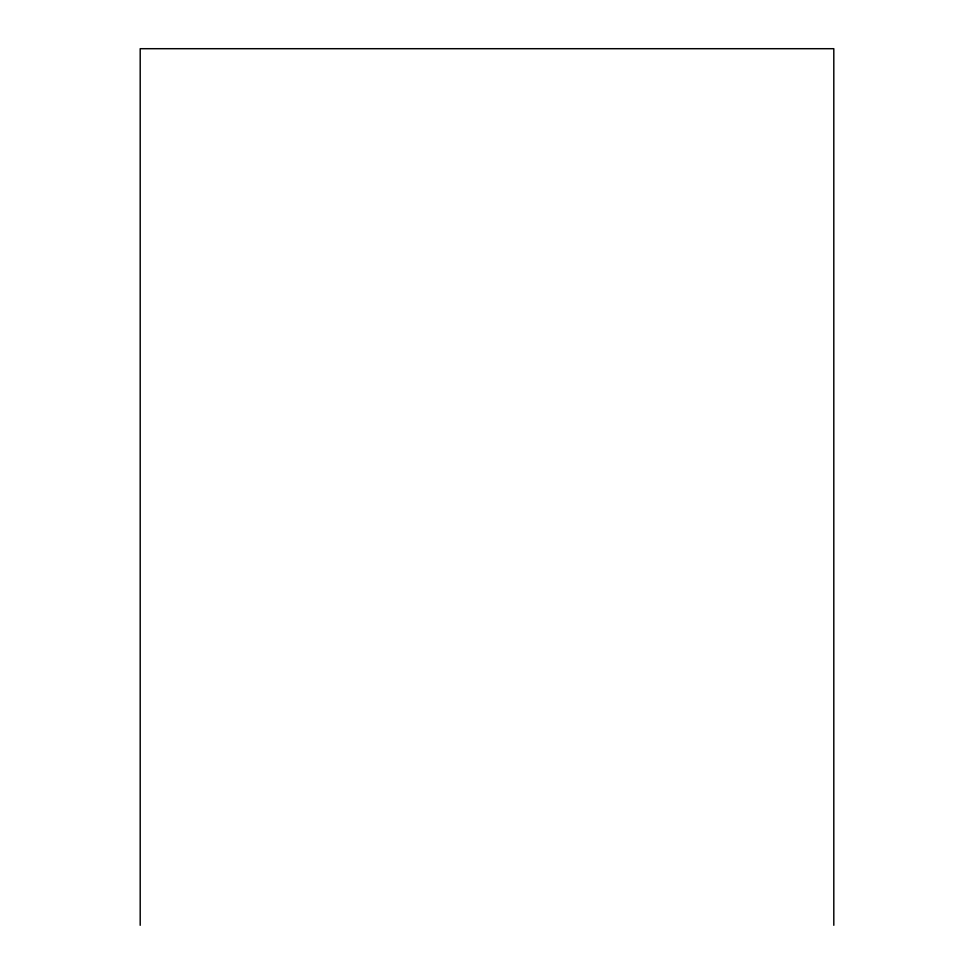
<?xml version="1.0" encoding="UTF-8"?>
<svg xmlns="http://www.w3.org/2000/svg" width="974" height="974" viewBox="0 0 974 974"><rect width="100%" height="100%" fill="white"/><g stroke="black" fill="none" stroke-linecap="round" stroke-linejoin="round"><path stroke-width="1.46" d="M833.805 925.3L833.805 48.7L140.195 48.7L140.195 925.3"/></g></svg>
